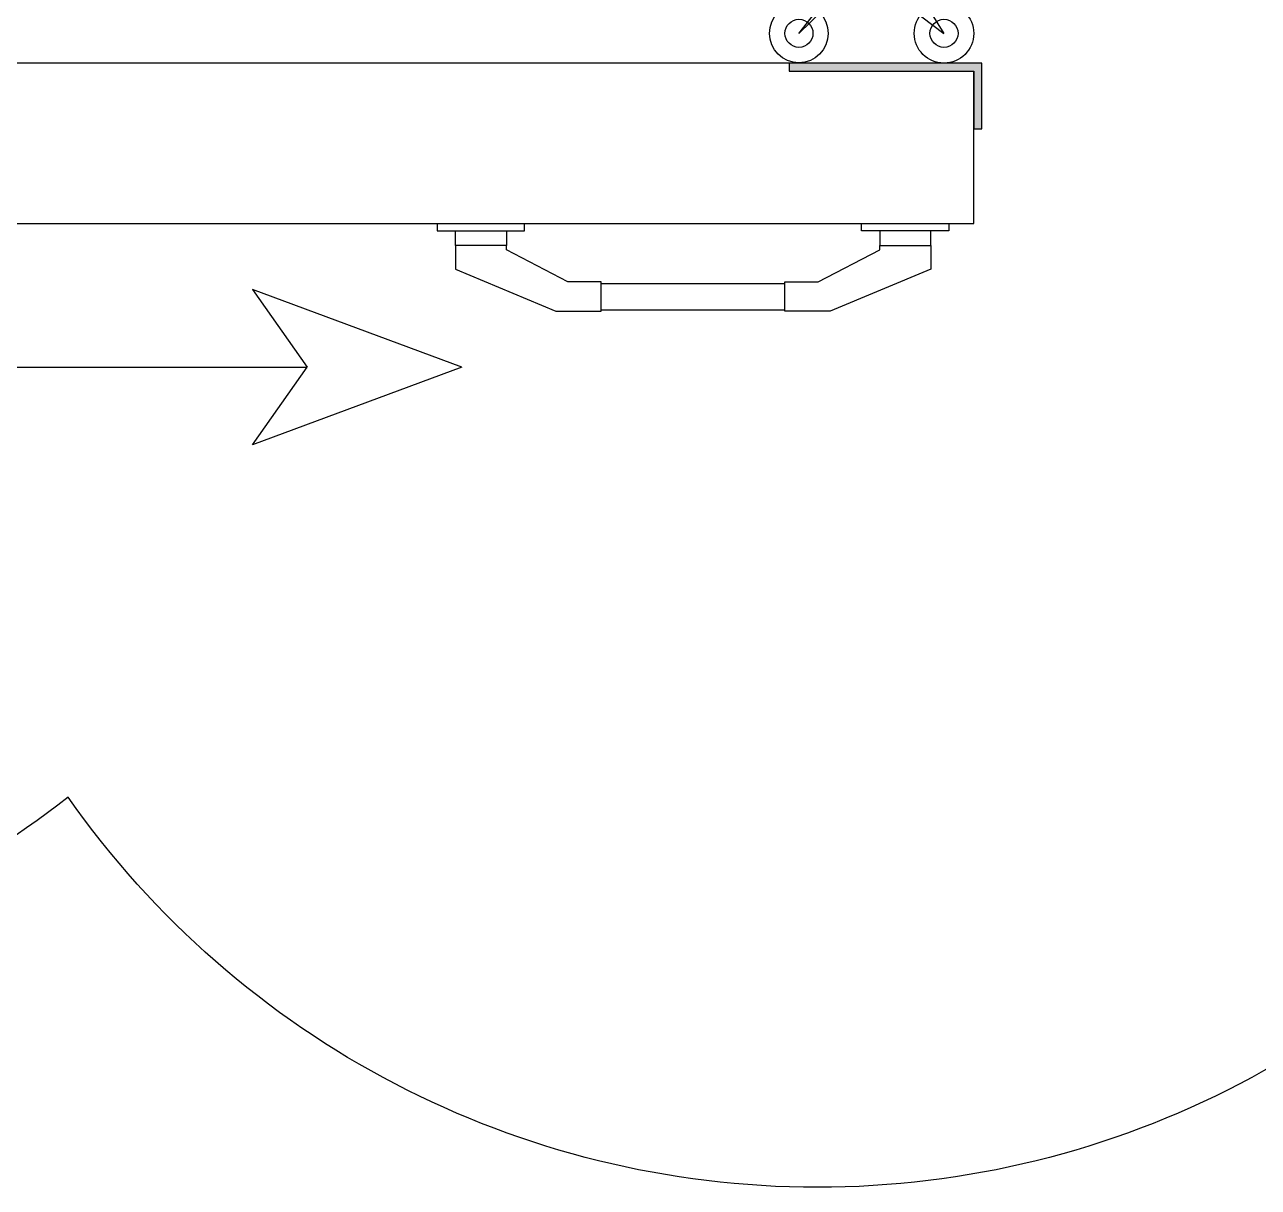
# Model space of a CAD drawing. Header units: millimetres. Extents: x -10496 to -5455, y -188 to 7293.
# Drawn here: x -6830.1 to -6745.5, y 4246.4 to 4326.1 of the extents above; entities that cross this region are included whole.
import ezdxf

# ---------------------------------------------------------------- set-up
doc = ezdxf.new("R2010")
doc.units = ezdxf.units.MM
for name, color, linetype in [('Kıtc-002 Çizgi', 7, 'Continuous'), ('Kıtc-034 Soğuk Oda', 1, 'Continuous'), ('S2000-002 Çizgi', 7, 'Continuous')]:
    doc.layers.add(name, color=color, linetype=linetype)

# ---------------------------------------------------------------- blocks, each defined once
blk = doc.blocks.new('A$C23A01192')
h = blk.add_hatch(color=250)
h.dxf.hatch_style = 1
h.paths.add_polyline_path([(213.489, 25.622), (213.489, 21.662), (214.039, 21.662), (214.039, 26.172), (213.489, 26.172), (200.839, 26.172), (200.839, 25.622)])
at = {"color": 8}
for p, q in [((178.39, 5.333), (164.028, 10.666)), ((164.028, 10.666), (167.787, 5.333)), ((133.803, 5.333), (167.787, 5.333)), ((178.39, 5.333), (164.028, 0)), ((164.028, 0), (167.787, 5.333))]:
    blk.add_line(p, q, dxfattribs=at)
at = {"layer": 'Kıtc-002 Çizgi', "color": 250}
for points in [[(213.489, 26.172), (200.839, 26.172), (200.839, 25.622), (213.489, 25.622)], [(213.489, 25.622), (213.489, 21.662), (214.039, 21.662), (214.039, 26.172), (213.489, 26.172)]]:
    blk.add_lwpolyline(points, dxfattribs=at)
at = {"layer": 'Kıtc-034 Soğuk Oda', "color": 254}
for p, q in [((209.372, 31.532), (211.452, 28.213)), ((201.504, 28.213), (203.343, 30.588)), ((201.504, 28.213), (203.917, 30.588)), ((208.335, 30.588), (211.452, 28.213)), ((211.452, 26.172), (0, 26.203))]:
    blk.add_line(p, q, dxfattribs=at)
at = {"layer": 'Kıtc-034 Soğuk Oda', "color": 3}
for p, q in [((187.943, 11.072), (200.543, 11.072)), ((187.943, 9.272), (200.543, 9.272))]:
    blk.add_line(p, q, dxfattribs=at)
for points in [[(213.489, 26.172), (123.282, 26.172)], [(123.282, 25.622), (123.282, 15.172), (213.489, 15.172), (213.489, 25.622)], [(176.693, 15.172), (176.693, 14.672), (182.693, 14.672), (182.693, 15.172)], [(181.443, 14.672), (181.443, 13.672), (177.943, 13.672), (177.943, 14.672)], [(211.793, 15.172), (211.793, 14.672), (205.793, 14.672), (205.793, 15.172)], [(207.043, 14.672), (207.043, 13.672), (210.543, 13.672), (210.543, 14.672)], [(177.943, 13.672), (177.943, 12.058), (184.829, 9.172), (187.943, 9.172), (187.943, 11.172), (185.657, 11.172), (181.443, 13.386), (181.443, 13.672)], [(210.543, 13.672), (210.543, 12.058), (203.657, 9.172), (200.543, 9.172), (200.543, 11.172), (202.828, 11.172), (207.043, 13.386), (207.043, 13.672)]]:
    blk.add_lwpolyline(points, dxfattribs=at)
at = {"layer": 'Kıtc-034 Soğuk Oda', "color": 254}
for centre, radius in [((201.504, 28.213), 2.01), ((211.452, 28.213), 2.041), ((201.504, 28.213), 0.962), ((211.452, 28.213), 0.962)]:
    blk.add_circle(centre, radius, dxfattribs=at)

msp = doc.modelspace()

# ---------------------------------------------------------------- block references
msp.add_blockref('A$C23A01192', (-6978.466, 4297.257))

# ---------------------------------------------------------------- next in the draw order: linework, layer by layer
at = {"layer": 'S2000-002 Çizgi', "color": 104, "lineweight": 30, "true_color": 0x1fad36, "elevation": -0.119}
msp.add_lwpolyline([(-6918.442, 4504.586, -0.520567), (-6819.709, 4504.586, -0.520567), (-6732.802, 4504.586, -0.520567), (-6664.275, 4494.423, -0.520567), (-6664.275, 4394.924, -0.520567), (-6664.275, 4308.211, -0.520567), (-6724.316, 4273.122, -0.520567), (-6827.078, 4273.122, -0.520567), (-6918.442, 4300.45, -0.520567), (-6918.442, 4409.139, -0.520567)], format="xyb", close=True, dxfattribs=at)

doc.saveas('drawing.dxf')
